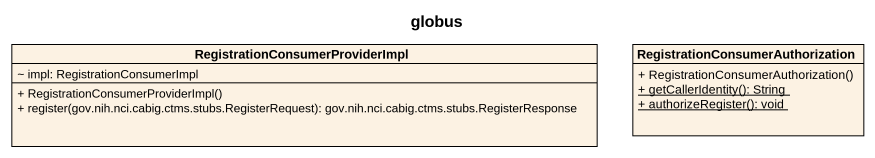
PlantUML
@startuml
title globus
hide circle
hide empty members
skinparam classAttributeIconSize 0
class "RegistrationConsumerProviderImpl" as RegistrationConsumerProvider {
  ~ impl: RegistrationConsumerImpl
  + RegistrationConsumerProviderImpl()
  + register(gov.nih.nci.cabig.ctms.stubs.RegisterRequest): gov.nih.nci.cabig.ctms.stubs.RegisterResponse
}
class "RegistrationConsumerAuthorization" as RegistrationConsumerAuthoriz {
  + RegistrationConsumerAuthorization()
  {static} + getCallerIdentity(): String
  {static} + authorizeRegister(): void
}
@enduml
